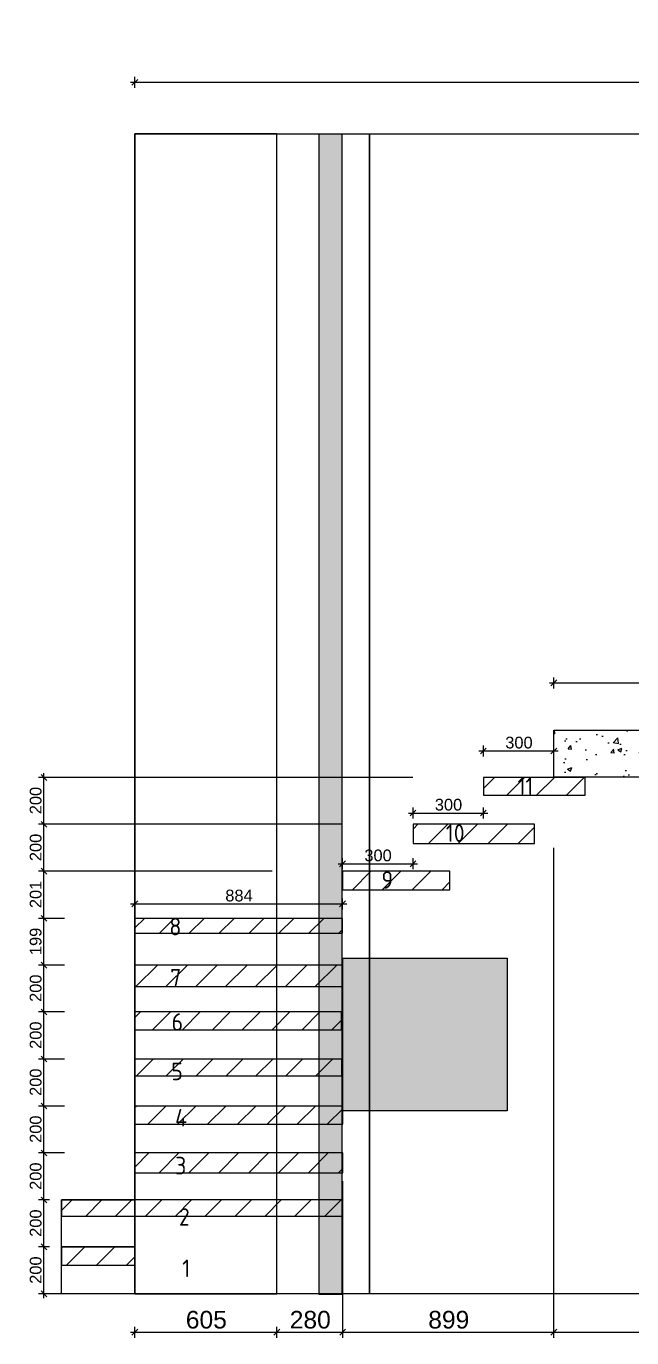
# Model space of a CAD drawing. Header units: millimetres. Extents: x 2336463 to 2579121, y 595385 to 778077.
# Drawn here: x 2518134 to 2520712, y 655338 to 660923 of the extents above; entities that cross this region are included whole.
import ezdxf

# ---------------------------------------------------------------- set-up
doc = ezdxf.new("R2010")
doc.units = ezdxf.units.MM
doc.header["$MEASUREMENT"] = 0
doc.layers.add('1 Планировка размеры', color=7, linetype='Continuous')
for name, color, linetype, lineweight, true_color in [('1 Планировка размеры_Ном._пера__242', 7, 'Continuous', 13, 0x1b55b5), ('MEP - Отопление и Вентиляция.ОВ_Ном._пера__58', 7, 'Continuous', 5, 0xdf0000), ('Конструктив - Стены Несущие_Ном._пера__242', 7, 'Continuous', 13, 0x1b55b5), ('Конструктив - Стены Несущие_Ном._пера__58', 7, 'Continuous', 5, 0xdf0000)]:
    doc.layers.add(name, color=color, linetype=linetype, lineweight=lineweight, true_color=true_color)
for name, color, linetype, lineweight in [('1 Планировка_Ном._пера__1', 7, 'Continuous', 13), ('1 Планировка_Ном._пера__101', 252, 'Continuous', 5), ('Конструктив - Стены Несущие_Ном._пера__1', 7, 'Continuous', 13), ('Конструктив - Стены Несущие_Ном._пера__101', 252, 'Continuous', 5)]:
    doc.layers.add(name, color=color, linetype=linetype, lineweight=lineweight)
doc.styles.add('СГЕНЕРИР_СТИЛЬ_1', font='arial.ttf')
doc.styles.add('СГЕНЕРИР_СТИЛЬ_4', font='isocp.shx')
doc.dimstyles.new('СГЕНЕРИР_СТИЛЬ__1', dxfattribs={"dimtxt": 75, "dimasz": 23.75, "dimexe": 0.18, "dimexo": 300, "dimgap": 0, "dimtad": 1, "dimtih": 1, "dimtoh": 1, "dimdec": 0, "dimzin": 0, "dimdsep": 46, "dimtxsty": 'СГЕНЕРИР_СТИЛЬ_1', "dimblk": 'ARROWHEAD_6', "dimblk1": 'ARROWHEAD_6', "dimblk2": 'ARROWHEAD_6', "dimcen": 0.09, "dimclrd": 256, "dimclre": 256, "dimclrt": 256, "dimazin": 0, "dimtfac": 1, "dimtdec": 4, "dimtmove": 0, "dimatfit": 3, "dimfxl": 0, "dimtolj": 1, "dimtzin": 0, "dimarcsym": 0})
doc.dimstyles.new('СГЕНЕРИР_СТИЛЬ__10', dxfattribs={"dimtxt": 50, "dimasz": 23.75, "dimexe": 0.18, "dimexo": 300, "dimgap": 0, "dimtad": 1, "dimtih": 1, "dimtoh": 1, "dimdec": 0, "dimzin": 0, "dimdsep": 46, "dimtxsty": 'СГЕНЕРИР_СТИЛЬ_1', "dimblk": 'ARROWHEAD_6', "dimblk1": 'ARROWHEAD_6', "dimblk2": 'ARROWHEAD_6', "dimcen": 0.09, "dimclrd": 256, "dimclre": 256, "dimclrt": 256, "dimazin": 0, "dimtfac": 1, "dimtdec": 4, "dimtmove": 0, "dimatfit": 3, "dimfxl": 0, "dimtolj": 1, "dimtzin": 0, "dimarcsym": 0})
doc.dimstyles.new('СГЕНЕРИР_СТИЛЬ__9', dxfattribs={"dimtxt": 50, "dimasz": 23.75, "dimexe": 0.18, "dimexo": 300, "dimgap": 0, "dimtad": 1, "dimdec": 0, "dimzin": 0, "dimdsep": 46, "dimtxsty": 'СГЕНЕРИР_СТИЛЬ_1', "dimblk": 'ARROWHEAD_6', "dimblk1": 'ARROWHEAD_6', "dimblk2": 'ARROWHEAD_6', "dimcen": 0.09, "dimclrd": 256, "dimclre": 256, "dimclrt": 256, "dimazin": 0, "dimtfac": 1, "dimtdec": 4, "dimtmove": 0, "dimatfit": 3, "dimfxl": 0, "dimtolj": 1, "dimtzin": 0, "dimarcsym": 0})
pattern_1 = [(45, (2086872.015, 585813.69), (-63.639609, 63.639609), [])]

# ---------------------------------------------------------------- blocks, each defined once
blk = doc.blocks.new('*D3051', base_point=(2086872, 585813.7))
at = {"layer": '1 Планировка размеры_Ном._пера__242', "color": 152, "linetype": 'Continuous', "lineweight": 13, "true_color": 0x1b55b5}
for p, q in [((2518596.4, 660660.6), (2518596.4, 660707.5)), ((2524196.4, 660660.6), (2524196.4, 660707.5)), ((2518577.7, 660684.1), (2518596.4, 660684.1)), ((2518608.9, 660696.6), (2518583.9, 660671.6)), ((2518596.4, 660684.1), (2524196.4, 660684.1)), ((2524183.9, 660671.6), (2524208.9, 660696.6)), ((2524196.4, 660684.1), (2524215.2, 660684.1))]:
    blk.add_line(p, q, dxfattribs=at)
at = {"layer": '1 Планировка размеры_Ном._пера__242', "color": 152, "lineweight": 13, "true_color": 0x1b55b5, "insert": (2521268.2, 660699.1), "char_height": 75, "attachment_point": 7, "style": 'СГЕНЕРИР_СТИЛЬ_1'}
blk.add_mtext('\\A1;{\\pql;\\fArial|b0|i0|c204|p38;5\xa0600}', dxfattribs=at)
blk = doc.blocks.new('ARROWHEAD_6')
at = {"color": 0, "linetype": 'Continuous', "lineweight": 0}
for p, q in [((0, 0), (-1, 0)), ((-0.5, -0.5), (0.5, 0.5))]:
    blk.add_line(p, q, dxfattribs=at)
blk = doc.blocks.new('*D3052', base_point=(2086872, 585813.7))
at = {"layer": '1 Планировка размеры_Ном._пера__242', "color": 152, "linetype": 'Continuous', "lineweight": 13, "true_color": 0x1b55b5}
for p, q in [((2520393.4, 658139.1), (2520368.4, 658114.1)), ((2520380.9, 658103.1), (2520380.9, 658150)), ((2524183.9, 658114.1), (2524208.9, 658139.1)), ((2524196.4, 658103.1), (2524196.4, 658150)), ((2520362.1, 658126.6), (2520380.9, 658126.6)), ((2520380.9, 658126.6), (2524196.4, 658126.6)), ((2524196.4, 658126.6), (2524215.2, 658126.6))]:
    blk.add_line(p, q, dxfattribs=at)
at = {"layer": '1 Планировка размеры_Ном._пера__242', "color": 152, "lineweight": 13, "true_color": 0x1b55b5, "insert": (2522160.4, 658141.6), "char_height": 75, "attachment_point": 7, "style": 'СГЕНЕРИР_СТИЛЬ_1'}
blk.add_mtext('\\A1;{\\pql;\\fArial|b0|i0|c204|p38;3\xa0816}', dxfattribs=at)
blk = doc.blocks.new('*D3053', base_point=(2086872, 585813.7))
at = {"layer": '1 Планировка размеры_Ном._пера__242', "color": 152, "linetype": 'Continuous', "lineweight": 13, "true_color": 0x1b55b5}
for p, q in [((2518577.7, 655361.7), (2518596.4, 655361.7)), ((2518608.9, 655374.2), (2518583.9, 655349.2)), ((2518596.4, 655338.3), (2518596.4, 655385.2)), ((2518596.4, 655361.7), (2519201.4, 655361.7)), ((2519213.9, 655374.2), (2519188.9, 655349.2)), ((2519201.4, 655338.3), (2519201.4, 655385.2))]:
    blk.add_line(p, q, dxfattribs=at)
at = {"layer": '1 Планировка размеры_Ном._пера__242', "color": 152, "lineweight": 13, "true_color": 0x1b55b5, "insert": (2518813.5, 655376.7), "char_height": 75, "attachment_point": 7, "style": 'СГЕНЕРИР_СТИЛЬ_1'}
blk.add_mtext('\\A1;{\\pql;\\fArial|b0|i0|c204|p38;605}', dxfattribs=at)
blk = doc.blocks.new('*D3054', base_point=(2086872, 585813.7))
at = {"layer": '1 Планировка размеры_Ном._пера__242', "color": 152, "linetype": 'Continuous', "lineweight": 13, "true_color": 0x1b55b5}
for p, q in [((2519481.4, 655338.3), (2519481.4, 656005.1)), ((2519213.9, 655374.2), (2519188.9, 655349.2)), ((2519201.4, 655338.3), (2519201.4, 655385.2)), ((2519201.4, 655361.7), (2519481.4, 655361.7)), ((2519493.9, 655374.2), (2519468.9, 655349.2))]:
    blk.add_line(p, q, dxfattribs=at)
at = {"layer": '1 Планировка размеры_Ном._пера__242', "color": 152, "lineweight": 13, "true_color": 0x1b55b5, "insert": (2519256, 655376.7), "char_height": 75, "attachment_point": 7, "style": 'СГЕНЕРИР_СТИЛЬ_1'}
blk.add_mtext('\\A1;{\\pql;\\fArial|b0|i0|c204|p38;280}', dxfattribs=at)
blk = doc.blocks.new('*D3055', base_point=(2086872, 585813.7))
at = {"layer": '1 Планировка размеры_Ном._пера__242', "color": 152, "linetype": 'Continuous', "lineweight": 13, "true_color": 0x1b55b5}
for p, q in [((2520380.9, 655338.3), (2520380.9, 657425.1)), ((2519481.4, 655338.3), (2519481.4, 656005.1)), ((2519493.9, 655374.2), (2519468.9, 655349.2)), ((2519481.4, 655361.7), (2520380.9, 655361.7)), ((2520393.4, 655374.2), (2520368.4, 655349.2))]:
    blk.add_line(p, q, dxfattribs=at)
at = {"layer": '1 Планировка размеры_Ном._пера__242', "color": 152, "lineweight": 13, "true_color": 0x1b55b5, "insert": (2519845.8, 655376.7), "char_height": 75, "attachment_point": 7, "style": 'СГЕНЕРИР_СТИЛЬ_1'}
blk.add_mtext('\\A1;{\\pql;\\fArial|b0|i0|c204|p38;899}', dxfattribs=at)
blk = doc.blocks.new('*D3056', base_point=(2086872, 585813.7))
at = {"layer": '1 Планировка размеры_Ном._пера__242', "color": 152, "linetype": 'Continuous', "lineweight": 13, "true_color": 0x1b55b5}
for p, q in [((2520380.9, 655338.3), (2520380.9, 657425.1)), ((2520393.4, 655374.2), (2520368.4, 655349.2)), ((2520380.9, 655361.7), (2524196.4, 655361.7)), ((2524183.9, 655349.2), (2524208.9, 655374.2)), ((2524196.4, 655338.3), (2524196.4, 655385.2)), ((2524196.4, 655361.7), (2524215.2, 655361.7))]:
    blk.add_line(p, q, dxfattribs=at)
at = {"layer": '1 Планировка размеры_Ном._пера__242', "color": 152, "lineweight": 13, "true_color": 0x1b55b5, "insert": (2522160.4, 655376.7), "char_height": 75, "attachment_point": 7, "style": 'СГЕНЕРИР_СТИЛЬ_1'}
blk.add_mtext('\\A1;{\\pql;\\fArial|b0|i0|c204|p38;3\xa0816}', dxfattribs=at)
blk = doc.blocks.new('*D3060', base_point=(2086872, 585813.7))
at = {"layer": '1 Планировка размеры_Ном._пера__242', "color": 152, "linetype": 'Continuous', "lineweight": 13, "true_color": 0x1b55b5}
for p, q in [((2518197.2, 655737.6), (2518222.2, 655712.6)), ((2518233.1, 655725.1), (2518186.2, 655725.1)), ((2518209.7, 655525.1), (2518209.7, 655725.1)), ((2518296.4, 655525.1), (2518186.2, 655525.1)), ((2518197.2, 655537.6), (2518222.2, 655512.6)), ((2518209.7, 655506.3), (2518209.7, 655525.1))]:
    blk.add_line(p, q, dxfattribs=at)
at = {"layer": '1 Планировка размеры_Ном._пера__242', "color": 152, "lineweight": 13, "true_color": 0x1b55b5, "insert": (2518199.7, 655568.1), "char_height": 50, "attachment_point": 7, "rotation": 90, "style": 'СГЕНЕРИР_СТИЛЬ_1'}
blk.add_mtext('\\A1;{\\pql;\\fArial|b0|i0|c204|p38;200}', dxfattribs=at)
blk = doc.blocks.new('*D3061', base_point=(2086872, 585813.7))
at = {"layer": '1 Планировка размеры_Ном._пера__242', "color": 152, "linetype": 'Continuous', "lineweight": 13, "true_color": 0x1b55b5}
for p, q in [((2518233.1, 655925.1), (2518186.2, 655925.1)), ((2518197.2, 655937.6), (2518222.2, 655912.6)), ((2518209.7, 655725.1), (2518209.7, 655925.1)), ((2518197.2, 655737.6), (2518222.2, 655712.6)), ((2518233.1, 655725.1), (2518186.2, 655725.1))]:
    blk.add_line(p, q, dxfattribs=at)
at = {"layer": '1 Планировка размеры_Ном._пера__242', "color": 152, "lineweight": 13, "true_color": 0x1b55b5, "insert": (2518199.7, 655768.1), "char_height": 50, "attachment_point": 7, "rotation": 90, "style": 'СГЕНЕРИР_СТИЛЬ_1'}
blk.add_mtext('\\A1;{\\pql;\\fArial|b0|i0|c204|p38;200}', dxfattribs=at)
blk = doc.blocks.new('*D3062', base_point=(2086872, 585813.7))
at = {"layer": '1 Планировка размеры_Ном._пера__242', "color": 152, "linetype": 'Continuous', "lineweight": 13, "true_color": 0x1b55b5}
for p, q in [((2518296.4, 656125.1), (2518186.2, 656125.1)), ((2518197.2, 656137.6), (2518222.2, 656112.6)), ((2518209.7, 655925.1), (2518209.7, 656125.1)), ((2518233.1, 655925.1), (2518186.2, 655925.1)), ((2518197.2, 655937.6), (2518222.2, 655912.6))]:
    blk.add_line(p, q, dxfattribs=at)
at = {"layer": '1 Планировка размеры_Ном._пера__242', "color": 152, "lineweight": 13, "true_color": 0x1b55b5, "insert": (2518199.7, 655968.1), "char_height": 50, "attachment_point": 7, "rotation": 90, "style": 'СГЕНЕРИР_СТИЛЬ_1'}
blk.add_mtext('\\A1;{\\pql;\\fArial|b0|i0|c204|p38;200}', dxfattribs=at)
blk = doc.blocks.new('*D3063', base_point=(2086872, 585813.7))
at = {"layer": '1 Планировка размеры_Ном._пера__242', "color": 152, "linetype": 'Continuous', "lineweight": 13, "true_color": 0x1b55b5}
for p, q in [((2518296.4, 656325.1), (2518186.2, 656325.1)), ((2518197.2, 656337.6), (2518222.2, 656312.6)), ((2518209.7, 656125.1), (2518209.7, 656325.1)), ((2518296.4, 656125.1), (2518186.2, 656125.1)), ((2518197.2, 656137.6), (2518222.2, 656112.6))]:
    blk.add_line(p, q, dxfattribs=at)
at = {"layer": '1 Планировка размеры_Ном._пера__242', "color": 152, "lineweight": 13, "true_color": 0x1b55b5, "insert": (2518199.7, 656168.1), "char_height": 50, "attachment_point": 7, "rotation": 90, "style": 'СГЕНЕРИР_СТИЛЬ_1'}
blk.add_mtext('\\A1;{\\pql;\\fArial|b0|i0|c204|p38;200}', dxfattribs=at)
blk = doc.blocks.new('*D3064', base_point=(2086872, 585813.7))
at = {"layer": '1 Планировка размеры_Ном._пера__242', "color": 152, "linetype": 'Continuous', "lineweight": 13, "true_color": 0x1b55b5}
for p, q in [((2518296.4, 656525.1), (2518186.2, 656525.1)), ((2518197.2, 656537.6), (2518222.2, 656512.6)), ((2518209.7, 656325.1), (2518209.7, 656525.1)), ((2518296.4, 656325.1), (2518186.2, 656325.1)), ((2518197.2, 656337.6), (2518222.2, 656312.6))]:
    blk.add_line(p, q, dxfattribs=at)
at = {"layer": '1 Планировка размеры_Ном._пера__242', "color": 152, "lineweight": 13, "true_color": 0x1b55b5, "insert": (2518199.7, 656368.1), "char_height": 50, "attachment_point": 7, "rotation": 90, "style": 'СГЕНЕРИР_СТИЛЬ_1'}
blk.add_mtext('\\A1;{\\pql;\\fArial|b0|i0|c204|p38;200}', dxfattribs=at)
blk = doc.blocks.new('*D3065', base_point=(2086872, 585813.7))
at = {"layer": '1 Планировка размеры_Ном._пера__242', "color": 152, "linetype": 'Continuous', "lineweight": 13, "true_color": 0x1b55b5}
for p, q in [((2518197.2, 656738), (2518222.2, 656713)), ((2518296.4, 656725.5), (2518186.2, 656725.5)), ((2518209.7, 656525.1), (2518209.7, 656725.5)), ((2518296.4, 656525.1), (2518186.2, 656525.1)), ((2518197.2, 656537.6), (2518222.2, 656512.6))]:
    blk.add_line(p, q, dxfattribs=at)
at = {"layer": '1 Планировка размеры_Ном._пера__242', "color": 152, "lineweight": 13, "true_color": 0x1b55b5, "insert": (2518199.7, 656568.4), "char_height": 50, "attachment_point": 7, "rotation": 90, "style": 'СГЕНЕРИР_СТИЛЬ_1'}
blk.add_mtext('\\A1;{\\pql;\\fArial|b0|i0|c204|p38;200}', dxfattribs=at)
blk = doc.blocks.new('*D3066', base_point=(2086872, 585813.7))
at = {"layer": '1 Планировка размеры_Ном._пера__242', "color": 152, "linetype": 'Continuous', "lineweight": 13, "true_color": 0x1b55b5}
for p, q in [((2518296.4, 656925.1), (2518186.2, 656925.1)), ((2518197.2, 656937.6), (2518222.2, 656912.6)), ((2518209.7, 656725.5), (2518209.7, 656925.1)), ((2518197.2, 656738), (2518222.2, 656713)), ((2518296.4, 656725.5), (2518186.2, 656725.5))]:
    blk.add_line(p, q, dxfattribs=at)
at = {"layer": '1 Планировка размеры_Ном._пера__242', "color": 152, "lineweight": 13, "true_color": 0x1b55b5, "insert": (2518199.7, 656768.4), "char_height": 50, "attachment_point": 7, "rotation": 90, "style": 'СГЕНЕРИР_СТИЛЬ_1'}
blk.add_mtext('\\A1;{\\pql;\\fArial|b0|i0|c204|p38;200}', dxfattribs=at)
blk = doc.blocks.new('*D3067', base_point=(2086872, 585813.7))
at = {"layer": '1 Планировка размеры_Ном._пера__242', "color": 152, "linetype": 'Continuous', "lineweight": 13, "true_color": 0x1b55b5}
for p, q in [((2518197.2, 657136.7), (2518222.2, 657111.7)), ((2518296.4, 657124.2), (2518186.2, 657124.2)), ((2518209.7, 656925.1), (2518209.7, 657124.2)), ((2518296.4, 656925.1), (2518186.2, 656925.1)), ((2518197.2, 656937.6), (2518222.2, 656912.6))]:
    blk.add_line(p, q, dxfattribs=at)
at = {"layer": '1 Планировка размеры_Ном._пера__242', "color": 152, "lineweight": 13, "true_color": 0x1b55b5, "insert": (2518199.7, 656967.7), "char_height": 50, "attachment_point": 7, "rotation": 90, "style": 'СГЕНЕРИР_СТИЛЬ_1'}
blk.add_mtext('\\A1;{\\pql;\\fArial|b0|i0|c204|p38;199}', dxfattribs=at)
blk = doc.blocks.new('*D3068', base_point=(2086872, 585813.7))
at = {"layer": '1 Планировка размеры_Ном._пера__242', "color": 152, "linetype": 'Continuous', "lineweight": 13, "true_color": 0x1b55b5}
for p, q in [((2519180.5, 657324.9), (2518186.2, 657324.9)), ((2518197.2, 657337.4), (2518222.2, 657312.4)), ((2518209.7, 657124.2), (2518209.7, 657324.9)), ((2518197.2, 657136.7), (2518222.2, 657111.7)), ((2518296.4, 657124.2), (2518186.2, 657124.2))]:
    blk.add_line(p, q, dxfattribs=at)
at = {"layer": '1 Планировка размеры_Ном._пера__242', "color": 152, "lineweight": 13, "true_color": 0x1b55b5, "insert": (2518199.7, 657167.7), "char_height": 50, "attachment_point": 7, "rotation": 90, "style": 'СГЕНЕРИР_СТИЛЬ_1'}
blk.add_mtext('\\A1;{\\pql;\\fArial|b0|i0|c204|p38;201}', dxfattribs=at)
blk = doc.blocks.new('*D3069', base_point=(2086872, 585813.7))
at = {"layer": '1 Планировка размеры_Ном._пера__242', "color": 152, "linetype": 'Continuous', "lineweight": 13, "true_color": 0x1b55b5}
for p, q in [((2519480.9, 657524.5), (2518186.2, 657524.5)), ((2518197.2, 657537), (2518222.2, 657512)), ((2518209.7, 657324.9), (2518209.7, 657524.5)), ((2519180.5, 657324.9), (2518186.2, 657324.9)), ((2518197.2, 657337.4), (2518222.2, 657312.4))]:
    blk.add_line(p, q, dxfattribs=at)
at = {"layer": '1 Планировка размеры_Ном._пера__242', "color": 152, "lineweight": 13, "true_color": 0x1b55b5, "insert": (2518199.7, 657367.8), "char_height": 50, "attachment_point": 7, "rotation": 90, "style": 'СГЕНЕРИР_СТИЛЬ_1'}
blk.add_mtext('\\A1;{\\pql;\\fArial|b0|i0|c204|p38;200}', dxfattribs=at)
blk = doc.blocks.new('*D3070', base_point=(2086872, 585813.7))
at = {"layer": '1 Планировка размеры_Ном._пера__242', "color": 152, "linetype": 'Continuous', "lineweight": 13, "true_color": 0x1b55b5}
for p, q in [((2518209.7, 657724.2), (2518209.7, 657743)), ((2519780.4, 657724.2), (2518186.2, 657724.2)), ((2518222.2, 657711.7), (2518197.2, 657736.7)), ((2518209.7, 657524.5), (2518209.7, 657724.2)), ((2519480.9, 657524.5), (2518186.2, 657524.5)), ((2518197.2, 657537), (2518222.2, 657512))]:
    blk.add_line(p, q, dxfattribs=at)
at = {"layer": '1 Планировка размеры_Ном._пера__242', "color": 152, "lineweight": 13, "true_color": 0x1b55b5, "insert": (2518199.7, 657567.5), "char_height": 50, "attachment_point": 7, "rotation": 90, "style": 'СГЕНЕРИР_СТИЛЬ_1'}
blk.add_mtext('\\A1;{\\pql;\\fArial|b0|i0|c204|p38;200}', dxfattribs=at)
blk = doc.blocks.new('*D3071', base_point=(2086872, 585813.7))
at = {"layer": '1 Планировка размеры_Ном._пера__242', "color": 152, "linetype": 'Continuous', "lineweight": 13, "true_color": 0x1b55b5}
for p, q in [((2519461.7, 657356.4), (2519480.5, 657356.4)), ((2519493, 657368.9), (2519468, 657343.9)), ((2519480.5, 657332.9), (2519480.5, 657379.8)), ((2519480.5, 657356.4), (2519780.9, 657356.4)), ((2519768.4, 657343.9), (2519793.4, 657368.9)), ((2519780.9, 657332.9), (2519780.9, 657379.8)), ((2519780.9, 657356.4), (2519799.7, 657356.4))]:
    blk.add_line(p, q, dxfattribs=at)
at = {"layer": '1 Планировка размеры_Ном._пера__242', "color": 152, "lineweight": 13, "true_color": 0x1b55b5, "insert": (2519573.8, 657366.4), "char_height": 50, "attachment_point": 7, "style": 'СГЕНЕРИР_СТИЛЬ_1'}
blk.add_mtext('\\A1;{\\pql;\\fArial|b0|i0|c204|p38;300}', dxfattribs=at)
blk = doc.blocks.new('*D3072', base_point=(2086872, 585813.7))
at = {"layer": '1 Планировка размеры_Ном._пера__242', "color": 152, "linetype": 'Continuous', "lineweight": 13, "true_color": 0x1b55b5}
for p, q in [((2519793.4, 657585), (2519768.4, 657560)), ((2519780.9, 657549), (2519780.9, 657595.9)), ((2520067.9, 657560), (2520092.9, 657585)), ((2520080.4, 657549), (2520080.4, 657595.9)), ((2519762.2, 657572.5), (2519780.9, 657572.5)), ((2519780.9, 657572.5), (2520080.4, 657572.5)), ((2520080.4, 657572.5), (2520099.2, 657572.5))]:
    blk.add_line(p, q, dxfattribs=at)
at = {"layer": '1 Планировка размеры_Ном._пера__242', "color": 152, "lineweight": 13, "true_color": 0x1b55b5, "insert": (2519873.8, 657582.5), "char_height": 50, "attachment_point": 7, "style": 'СГЕНЕРИР_СТИЛЬ_1'}
blk.add_mtext('\\A1;{\\pql;\\fArial|b0|i0|c204|p38;300}', dxfattribs=at)
blk = doc.blocks.new('*D3090', base_point=(2086872, 585813.7))
at = {"layer": '1 Планировка размеры_Ном._пера__242', "color": 152, "linetype": 'Continuous', "lineweight": 13, "true_color": 0x1b55b5}
for p, q in [((2520080.4, 657813.5), (2520080.4, 657860.3)), ((2520380.9, 657813.5), (2520380.9, 657860.3)), ((2520061.7, 657836.9), (2520080.4, 657836.9)), ((2520092.9, 657849.4), (2520067.9, 657824.4)), ((2520080.4, 657836.9), (2520380.9, 657836.9)), ((2520368.4, 657824.4), (2520393.4, 657849.4)), ((2520380.9, 657836.9), (2520399.6, 657836.9))]:
    blk.add_line(p, q, dxfattribs=at)
at = {"layer": '1 Планировка размеры_Ном._пера__242', "color": 152, "lineweight": 13, "true_color": 0x1b55b5, "insert": (2520173.7, 657846.9), "char_height": 50, "attachment_point": 7, "style": 'СГЕНЕРИР_СТИЛЬ_1'}
blk.add_mtext('\\A1;{\\pql;\\fArial|b0|i0|c204|p38;300}', dxfattribs=at)
blk = doc.blocks.new('*D3115', base_point=(2086872, 585813.7))
at = {"layer": '1 Планировка размеры_Ном._пера__242', "color": 152, "linetype": 'Continuous', "lineweight": 13, "true_color": 0x1b55b5}
for p, q in [((2518577.7, 657185.6), (2518596.4, 657185.6)), ((2518608.9, 657198.1), (2518583.9, 657173.1)), ((2518596.4, 657162.2), (2518596.4, 657209)), ((2518596.4, 657185.6), (2519480.6, 657185.6)), ((2519468.1, 657173.1), (2519493.1, 657198.1)), ((2519480.6, 657162.2), (2519480.6, 657209)), ((2519480.6, 657185.6), (2519499.4, 657185.6))]:
    blk.add_line(p, q, dxfattribs=at)
at = {"layer": '1 Планировка размеры_Ном._пера__242', "color": 152, "lineweight": 13, "true_color": 0x1b55b5, "insert": (2518981.6, 657195.6), "char_height": 50, "attachment_point": 7, "style": 'СГЕНЕРИР_СТИЛЬ_1'}
blk.add_mtext('\\A1;{\\pql;\\fArial|b0|i0|c204|p38;884}', dxfattribs=at)

msp = doc.modelspace()

# ---------------------------------------------------------------- hatches: boundary and pattern name
at = {"layer": 'Конструктив - Стены Несущие_Ном._пера__1', "linetype": 'Continuous', "lineweight": 13}
h = msp.add_hatch(dxfattribs=at)
h.set_pattern_fill('AR_CONC', style=0, pattern_type=2)
h.set_pattern_definition([(50, (2086872.01, 585813.69), (-182.18467, 15.939086), [19.05, -209.55]), (355, (2086872.01, 585813.69), (-35.24342, 191.056845), [15.24, -167.640584]), (100.451445, (2086887.2, 585812.36), (146.94125, 175.11775), [16.19001, -178.090245]), (46.1842, (2086872.01, 585864.49), (-271.07904, 42.04233), [28.575, -314.325]), (96.63556, (2086894.6, 585860.98), (237.40413, 247.42612), [24.28502, -267.1356]), (351.18415, (2086872.01, 585864.49), (237.40413, 247.42612), [22.85997, -251.45973]), (21, (2086897.41, 585851.79), (-151.61439, 102.2652), [19.05, -209.55]), (326, (2086897.41, 585851.79), (61.80203, 184.18797), [15.24, -167.64]), (71.451445, (2086910.05, 585843.26), (213.41642, 81.92277), [16.19001, -178.08994]), (37.5, (2086872.015, 585813.686), (3.088603, 84.555039), [0, -165.608, 0, -170.18, 0, -168.275]), (7.5, (2086872.015, 585813.69), (66.819663, 100.180575), [0, -97.028, 0, -161.798, 0, -64.135]), (327.5, (2086815.37, 585813.686), (-135.590595, 5.728744), [0, -63.5, 0, -198.12, 0, -262.89]), (317.5, (2086789.97, 585813.69), (148.12918, 25.42649), [0, -82.55, 0, -131.572, 0, -186.69])])
h.paths.add_polyline_path([(2520380.9, 657925.1), (2524196.4, 657925.1), (2524196.4, 657725.1), (2520380.9, 657725.1)])
at = {"layer": 'Конструктив - Стены Несущие_Ном._пера__101', "linetype": 'Continuous', "lineweight": 0, "true_color": 0x262626}
msp.add_hatch(color=250, dxfattribs=at).paths.add_polyline_path([(2519379.8, 655523.7), (2519479.8, 655523.7), (2519479.8, 660463.7), (2519379.8, 660463.7)])
at = {"layer": 'Конструктив - Стены Несущие_Ном._пера__242', "linetype": 'Continuous', "lineweight": 13, "true_color": 0x1b55b5}
h = msp.add_hatch(dxfattribs=at)
h.set_pattern_fill('Блоки_Бетонные_Эффективные', color=152, style=0, pattern_type=2)
h.set_pattern_definition(pattern_1)
h.paths.add_polyline_path([(2520080.4, 657648.6), (2520514.5, 657648.6), (2520514.5, 657724.2), (2520080.4, 657724.2)])
h = msp.add_hatch(dxfattribs=at)
h.set_pattern_fill('Блоки_Бетонные_Эффективные', color=152, style=0, pattern_type=2)
h.set_pattern_definition(pattern_1)
h.paths.add_polyline_path([(2519780.9, 657442.3), (2520298.3, 657442.3), (2520298.3, 657524.5), (2519780.9, 657524.5)])
h = msp.add_hatch(dxfattribs=at)
h.set_pattern_fill('Блоки_Бетонные_Эффективные', color=152, style=0, pattern_type=2)
h.set_pattern_definition(pattern_1)
h.paths.add_polyline_path([(2519480.5, 657246), (2519937.8, 657246), (2519937.8, 657324.9), (2519480.5, 657324.9)])
h = msp.add_hatch(dxfattribs=at)
h.set_pattern_fill('Блоки_Бетонные_Эффективные', color=152, style=0, pattern_type=2)
h.set_pattern_definition(pattern_1)
h.paths.add_polyline_path([(2518596.4, 657060.7), (2519480.6, 657060.7), (2519480.6, 657124.2), (2518596.4, 657124.2)])
h = msp.add_hatch(dxfattribs=at)
h.set_pattern_fill('Блоки_Бетонные_Эффективные', color=152, style=0, pattern_type=2)
h.set_pattern_definition(pattern_1)
h.paths.add_polyline_path([(2518596.4, 656833.5), (2519480.6, 656833.5), (2519480.6, 656925.1), (2518596.4, 656925.1)])
h = msp.add_hatch(dxfattribs=at)
h.set_pattern_fill('Блоки_Бетонные_Эффективные', color=152, style=0, pattern_type=2)
h.set_pattern_definition(pattern_1)
h.paths.add_polyline_path([(2518596.4, 656649.7), (2519476.5, 656649.7), (2519476.5, 656725.5), (2518596.4, 656725.5)])
h = msp.add_hatch(dxfattribs=at)
h.set_pattern_fill('Блоки_Бетонные_Эффективные', color=152, style=0, pattern_type=2)
h.set_pattern_definition(pattern_1)
h.paths.add_polyline_path([(2518596.4, 656453.4), (2519478.3, 656453.4), (2519478.3, 656525.1), (2518596.4, 656525.1)])
h = msp.add_hatch(dxfattribs=at)
h.set_pattern_fill('Блоки_Бетонные_Эффективные', color=152, style=0, pattern_type=2)
h.set_pattern_definition(pattern_1)
h.paths.add_polyline_path([(2518596.4, 656247.1), (2519481.4, 656247.1), (2519481.4, 656325.1), (2518596.4, 656325.1)])
h = msp.add_hatch(dxfattribs=at)
h.set_pattern_fill('Блоки_Бетонные_Эффективные', color=152, style=0, pattern_type=2)
h.set_pattern_definition(pattern_1)
h.paths.add_polyline_path([(2518596.4, 656040.9), (2519481.4, 656040.9), (2519481.4, 656125.1), (2518596.4, 656125.1)])
h = msp.add_hatch(dxfattribs=at)
h.set_pattern_fill('Блоки_Бетонные_Эффективные', color=152, style=0, pattern_type=2)
h.set_pattern_definition(pattern_1)
h.paths.add_polyline_path([(2518283.7, 655856.1), (2519479.7, 655856.1), (2519479.7, 655925.1), (2518283.7, 655925.1)])
h = msp.add_hatch(dxfattribs=at)
h.set_pattern_fill('Блоки_Бетонные_Эффективные', color=152, style=0, pattern_type=2)
h.set_pattern_definition(pattern_1)
h.paths.add_polyline_path([(2518283.7, 655647.6), (2518595.9, 655647.6), (2518595.9, 655725.1), (2518283.7, 655725.1)])
at = {"layer": 'Конструктив - Стены Несущие_Ном._пера__58', "linetype": 'Continuous', "lineweight": 0, "true_color": 0xe73f3f}
msp.add_hatch(color=13, dxfattribs=at).paths.add_polyline_path([(2519481.4, 656955.1), (2520181.4, 656955.1), (2520181.4, 656305.1), (2519481.4, 656305.1)])

# ---------------------------------------------------------------- linework, layer by layer
at = {"layer": '1 Планировка_Ном._пера__1', "color": 7, "linetype": 'Continuous', "lineweight": 13}
for p, q in [((2518596.4, 660465.1), (2524196.4, 660465.1)), ((2518596.4, 655525.1), (2518596.4, 660465.1)), ((2519201.4, 660465.1), (2518596.4, 660465.1)), ((2518596.4, 660465.1), (2518596.4, 655525.1)), ((2519201.4, 655525.1), (2519201.4, 660465.1)), ((2519595.5, 655525.1), (2519595.5, 660465.1)), ((2519596.1, 660465.1), (2519596.1, 655525.1)), ((2520499.4, 660465.1), (2520599.4, 660465.1)), ((2524196.4, 655525.1), (2518596.4, 655525.1)), ((2518596.4, 655525.1), (2519201.4, 655525.1)), ((2520599.4, 655525.1), (2520499.4, 655525.1))]:
    msp.add_line(p, q, dxfattribs=at)
at = {"layer": '1 Планировка_Ном._пера__101', "color": 252, "linetype": 'Continuous', "lineweight": 5}
for p, q in [((2518283.7, 655925.1), (2518596.4, 655925.1)), ((2518283.7, 655725.1), (2518283.7, 655925.1)), ((2518596.4, 655925.1), (2518596.4, 655725.1)), ((2518283.7, 655725.1), (2518596.4, 655725.1)), ((2518283.7, 655525.1), (2518283.7, 655725.1)), ((2518596.4, 655725.1), (2518283.7, 655725.1)), ((2518596.4, 655725.1), (2518596.4, 655525.1)), ((2518596.4, 655525.1), (2518283.7, 655525.1))]:
    msp.add_line(p, q, dxfattribs=at)
at = {"layer": 'Конструктив - Стены Несущие_Ном._пера__1', "color": 7, "linetype": 'Continuous', "lineweight": 13, "flags": 128}
for points in [[(2519379.8, 655523.7), (2519479.8, 655523.7), (2519479.8, 660463.7), (2519379.8, 660463.7)], [(2520380.9, 657925.1), (2524196.4, 657925.1), (2524196.4, 657725.1), (2520380.9, 657725.1)], [(2520080.4, 657648.6), (2520514.5, 657648.6), (2520514.5, 657724.2), (2520080.4, 657724.2)], [(2519780.9, 657442.3), (2520298.3, 657442.3), (2520298.3, 657524.5), (2519780.9, 657524.5)], [(2519480.5, 657246), (2519937.8, 657246), (2519937.8, 657324.9), (2519480.5, 657324.9)], [(2518596.4, 657060.7), (2519480.6, 657060.7), (2519480.6, 657124.2), (2518596.4, 657124.2)], [(2518596.4, 656833.5), (2519480.6, 656833.5), (2519480.6, 656925.1), (2518596.4, 656925.1)], [(2519481.4, 656955.1), (2520181.4, 656955.1), (2520181.4, 656305.1), (2519481.4, 656305.1)], [(2518596.4, 656649.7), (2519476.5, 656649.7), (2519476.5, 656725.5), (2518596.4, 656725.5)], [(2518596.4, 656453.4), (2519478.3, 656453.4), (2519478.3, 656525.1), (2518596.4, 656525.1)], [(2518596.4, 656247.1), (2519481.4, 656247.1), (2519481.4, 656325.1), (2518596.4, 656325.1)], [(2518596.4, 656040.9), (2519481.4, 656040.9), (2519481.4, 656125.1), (2518596.4, 656125.1)], [(2518283.7, 655856.1), (2519479.7, 655856.1), (2519479.7, 655925.1), (2518283.7, 655925.1)], [(2518283.7, 655647.6), (2518595.9, 655647.6), (2518595.9, 655725.1), (2518283.7, 655725.1)]]:
    msp.add_lwpolyline(points, close=True, dxfattribs=at)

# ---------------------------------------------------------------- texts
at = {"layer": 'MEP - Отопление и Вентиляция.ОВ_Ном._пера__58', "color": 12, "linetype": 'Continuous', "lineweight": 5, "true_color": 0xdf0000, "char_height": 75, "attachment_point": 3, "style": 'СГЕНЕРИР_СТИЛЬ_4'}
for s, insert in [('\\A1;{\\pqr;\\Fisocp.shx;1\\Fisocp.shx;1}', (2520293.4, 657724.2)), ('\\A1;{\\pqr;\\Fisocp.shx;10}', (2520000.5, 657524.5)), ('\\A1;{\\pqr;\\Fisocp.shx;9}', (2519696.3, 657324.9)), ('\\A1;{\\pqr;\\Fisocp.shx;8}', (2518794.3, 657126.7)), ('\\A1;{\\pqr;\\Fisocp.shx;7}', (2518794.3, 656909)), ('\\A1;{\\pqr;\\Fisocp.shx;6}', (2518802, 656720.2)), ('\\A1;{\\pqr;\\Fisocp.shx;5}', (2518800.9, 656509.9)), ('\\A1;{\\pqr;\\Fisocp.shx;4}', (2518818.6, 656312.7)), ('\\A1;{\\pqr;\\Fisocp.shx;3}', (2518815.7, 656108.7)), ('\\A1;{\\pqr;\\Fisocp.shx;2}', (2518830.1, 655890.2)), ('\\A1;{\\pqr;\\Fisocp.shx;1}', (2518832, 655671.7))]:
    msp.add_mtext(s, dxfattribs=dict(at, insert=insert))

# ---------------------------------------------------------------- dimensions: what is measured, and where the dimension line sits
at = {"layer": '1 Планировка размеры', "color": 152, "linetype": 'Continuous', "lineweight": 13, "true_color": 0x1b55b5}
for base, p1, p2, dimstyle, picture, middle in [((2524196.4, 660684.1), (2518596.4, 660465.1), (2524196.4, 660465.1), 'СГЕНЕРИР_СТИЛЬ__1', '*D3051', (2521397, 660736.6)), ((2524196.4134, 658126.5562), (2520380.8906, 657925.088), (2524196.4134, 657925.088), 'СГЕНЕРИР_СТИЛЬ__1', '*D3052', (2522289.2471, 658179.0562)), ((2520380.8906, 657836.9055), (2520080.4206, 657724.2241), (2520380.8906, 657925.088), 'СГЕНЕРИР_СТИЛЬ__10', '*D3090', (2520230.9176, 657871.9055)), ((2520380.8906, 655361.7135), (2519481.4134, 656305.0637), (2520380.8906, 657725.088), 'СГЕНЕРИР_СТИЛЬ__1', '*D3055', (2519931.545, 655414.2135)), ((2524196.4134, 655361.7135), (2520380.8906, 657725.088), (2524196.4134, 655525.0637), 'СГЕНЕРИР_СТИЛЬ__1', '*D3056', (2522289.2471, 655414.2135)), ((2520080.4206, 657572.4762), (2519780.9096, 657524.546), (2520080.4206, 657648.5881), 'СГЕНЕРИР_СТИЛЬ__10', '*D3072', (2519930.9271, 657607.4762)), ((2519780.9, 657356.4), (2519480.5, 657324.9), (2519780.9, 657442.3), 'СГЕНЕРИР_СТИЛЬ__10', '*D3071', (2519630.9, 657391.4)), ((2519480.6, 657185.6), (2518596.4, 657124.2), (2519480.6, 657124.2), 'СГЕНЕРИР_СТИЛЬ__10', '*D3115', (2519038.8, 657220.6)), ((2519481.4, 655361.7), (2519201.4, 655525.1), (2519481.4, 656305.1), 'СГЕНЕРИР_СТИЛЬ__1', '*D3054', (2519341.8, 655414.2)), ((2519201.4, 655361.7), (2518596.4, 655525.1), (2519201.4, 655525.1), 'СГЕНЕРИР_СТИЛЬ__1', '*D3053', (2518899.3, 655414.2))]:
    dim = msp.add_linear_dim(base=base, p1=p1, p2=p2, dimstyle=dimstyle, dxfattribs=at)
    dim.commit()
    dim.dimension.update_dxf_attribs({"geometry": picture, "text_midpoint": middle, "dimtype": 160})
for base, p1, p2, picture, middle in [((2518209.7, 657724.2), (2519780.9, 657524.5), (2520080.4, 657724.2), '*D3070', (2518174.7, 657624.6)), ((2518209.7, 657524.5), (2519480.5, 657324.9), (2519780.9, 657524.5), '*D3069', (2518174.7, 657425)), ((2518209.7, 657324.9), (2518596.4, 657124.2), (2519480.5, 657324.9), '*D3068', (2518174.7, 657224.8)), ((2518209.7, 657124.2), (2518596.4, 656925.1), (2518596.4, 657124.2), '*D3067', (2518174.7, 657024.9)), ((2518209.7, 656925.1), (2518596.4, 656725.5), (2518596.4, 656925.1), '*D3066', (2518174.7, 656825.6)), ((2518209.7, 656725.5), (2518596.4, 656525.1), (2518596.4, 656725.5), '*D3065', (2518174.7, 656625.6)), ((2518209.7, 656525.1), (2518596.4, 656325.1), (2518596.4, 656525.1), '*D3064', (2518174.7, 656425.3)), ((2518209.7, 656325.1), (2518596.4, 656125.1), (2518596.4, 656325.1), '*D3063', (2518174.7, 656225.3)), ((2518209.7, 656125.1), (2518283.7, 655925.1), (2518596.4, 656125.1), '*D3062', (2518174.7, 656025.3)), ((2518209.7, 655925.1), (2518283.7, 655725.1), (2518283.7, 655925.1), '*D3061', (2518174.7, 655825.3)), ((2518209.7, 655725.1), (2518596.4, 655525.1), (2518283.7, 655725.1), '*D3060', (2518174.7, 655625.3))]:
    dim = msp.add_linear_dim(base=base, p1=p1, p2=p2, angle=90, dimstyle='СГЕНЕРИР_СТИЛЬ__9', dxfattribs=at)
    dim.commit()
    dim.dimension.update_dxf_attribs({"geometry": picture, "text_midpoint": middle, "dimtype": 160, "text_rotation": 90})

doc.saveas('drawing.dxf')
